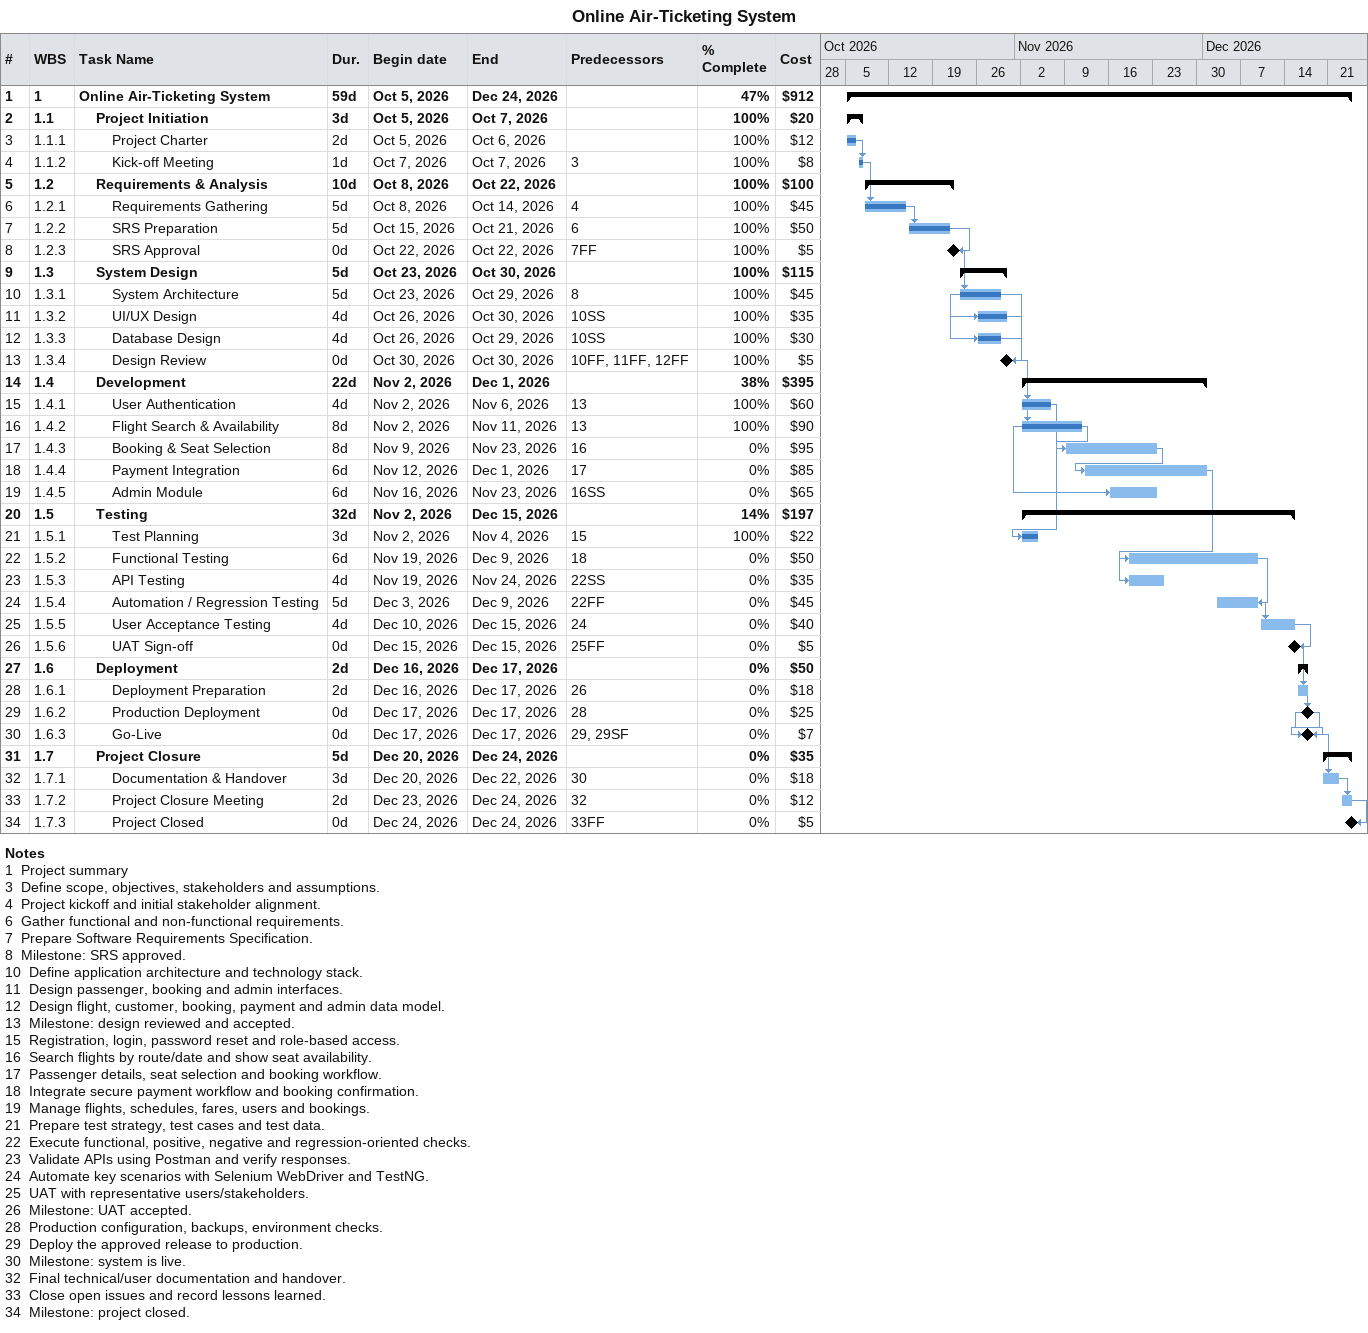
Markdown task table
Online Air-Ticketing System

| ID | WBS | Task | Duration | Start | Finish | Predecessors | % complete | Cost ($) |
|---|---|---|---|---|---|---|---|---|
| 1 | 1 | **Online Air-Ticketing System** | 59d | 2026-10-05 | 2026-12-24 |  | 47 | 912 |
| 2 | 1.1 | **Project Initiation** | 3d | 2026-10-05 | 2026-10-07 |  | 100 | 20 |
| 3 | 1.1.1 | Project Charter | 2d | 2026-10-05 | 2026-10-06 |  | 100 | 12 |
| 4 | 1.1.2 | Kick-off Meeting | 1d | 2026-10-07 | 2026-10-07 | 3 | 100 | 8 |
| 5 | 1.2 | **Requirements & Analysis** | 10d | 2026-10-08 | 2026-10-22 |  | 100 | 100 |
| 6 | 1.2.1 | Requirements Gathering | 5d | 2026-10-08 | 2026-10-14 | 4 | 100 | 45 |
| 7 | 1.2.2 | SRS Preparation | 5d | 2026-10-15 | 2026-10-21 | 6 | 100 | 50 |
| 8 | 1.2.3 | SRS Approval | 0d | 2026-10-22 | 2026-10-22 | 7FF | 100 | 5 |
| 9 | 1.3 | **System Design** | 5d | 2026-10-23 | 2026-10-30 |  | 100 | 115 |
| 10 | 1.3.1 | System Architecture | 5d | 2026-10-23 | 2026-10-29 | 8 | 100 | 45 |
| 11 | 1.3.2 | UI/UX Design | 4d | 2026-10-26 | 2026-10-30 | 10SS | 100 | 35 |
| 12 | 1.3.3 | Database Design | 4d | 2026-10-26 | 2026-10-29 | 10SS | 100 | 30 |
| 13 | 1.3.4 | Design Review | 0d | 2026-10-30 | 2026-10-30 | 10FF, 11FF, 12FF | 100 | 5 |
| 14 | 1.4 | **Development** | 22d | 2026-11-02 | 2026-12-01 |  | 38 | 395 |
| 15 | 1.4.1 | User Authentication | 4d | 2026-11-02 | 2026-11-06 | 13 | 100 | 60 |
| 16 | 1.4.2 | Flight Search & Availability | 8d | 2026-11-02 | 2026-11-11 | 13 | 100 | 90 |
| 17 | 1.4.3 | Booking & Seat Selection | 8d | 2026-11-09 | 2026-11-23 | 16 | 0 | 95 |
| 18 | 1.4.4 | Payment Integration | 6d | 2026-11-12 | 2026-12-01 | 17 | 0 | 85 |
| 19 | 1.4.5 | Admin Module | 6d | 2026-11-16 | 2026-11-23 | 16SS | 0 | 65 |
| 20 | 1.5 | **Testing** | 32d | 2026-11-02 | 2026-12-15 |  | 14 | 197 |
| 21 | 1.5.1 | Test Planning | 3d | 2026-11-02 | 2026-11-04 | 15 | 100 | 22 |
| 22 | 1.5.2 | Functional Testing | 6d | 2026-11-19 | 2026-12-09 | 18 | 0 | 50 |
| 23 | 1.5.3 | API Testing | 4d | 2026-11-19 | 2026-11-24 | 22SS | 0 | 35 |
| 24 | 1.5.4 | Automation / Regression Testing | 5d | 2026-12-03 | 2026-12-09 | 22FF | 0 | 45 |
| 25 | 1.5.5 | User Acceptance Testing | 4d | 2026-12-10 | 2026-12-15 | 24 | 0 | 40 |
| 26 | 1.5.6 | UAT Sign-off | 0d | 2026-12-15 | 2026-12-15 | 25FF | 0 | 5 |
| 27 | 1.6 | **Deployment** | 2d | 2026-12-16 | 2026-12-17 |  | 0 | 50 |
| 28 | 1.6.1 | Deployment Preparation | 2d | 2026-12-16 | 2026-12-17 | 26 | 0 | 18 |
| 29 | 1.6.2 | Production Deployment | 0d | 2026-12-17 | 2026-12-17 | 28 | 0 | 25 |
| 30 | 1.6.3 | Go-Live | 0d | 2026-12-17 | 2026-12-17 | 29, 29SF | 0 | 7 |
| 31 | 1.7 | **Project Closure** | 5d | 2026-12-20 | 2026-12-24 |  | 0 | 35 |
| 32 | 1.7.1 | Documentation & Handover | 3d | 2026-12-20 | 2026-12-22 | 30 | 0 | 18 |
| 33 | 1.7.2 | Project Closure Meeting | 2d | 2026-12-23 | 2026-12-24 | 32 | 0 | 12 |
| 34 | 1.7.3 | Project Closed | 0d | 2026-12-24 | 2026-12-24 | 33FF | 0 | 5 |

Notes
- 1: Project summary
- 3: Define scope, objectives, stakeholders and assumptions.
- 4: Project kickoff and initial stakeholder alignment.
- 6: Gather functional and non-functional requirements.
- 7: Prepare Software Requirements Specification.
- 8: Milestone: SRS approved.
- 10: Define application architecture and technology stack.
- 11: Design passenger, booking and admin interfaces.
- 12: Design flight, customer, booking, payment and admin data model.
- 13: Milestone: design reviewed and accepted.
- 15: Registration, login, password reset and role-based access.
- 16: Search flights by route/date and show seat availability.
- 17: Passenger details, seat selection and booking workflow.
- 18: Integrate secure payment workflow and booking confirmation.
- 19: Manage flights, schedules, fares, users and bookings.
- 21: Prepare test strategy, test cases and test data.
- 22: Execute functional, positive, negative and regression-oriented checks.
- 23: Validate APIs using Postman and verify responses.
- 24: Automate key scenarios with Selenium WebDriver and TestNG.
- 25: UAT with representative users/stakeholders.
- 26: Milestone: UAT accepted.
- 28: Production configuration, backups, environment checks.
- 29: Deploy the approved release to production.
- 30: Milestone: system is live.
- 32: Final technical/user documentation and handover.
- 33: Close open issues and record lessons learned.
- 34: Milestone: project closed.
